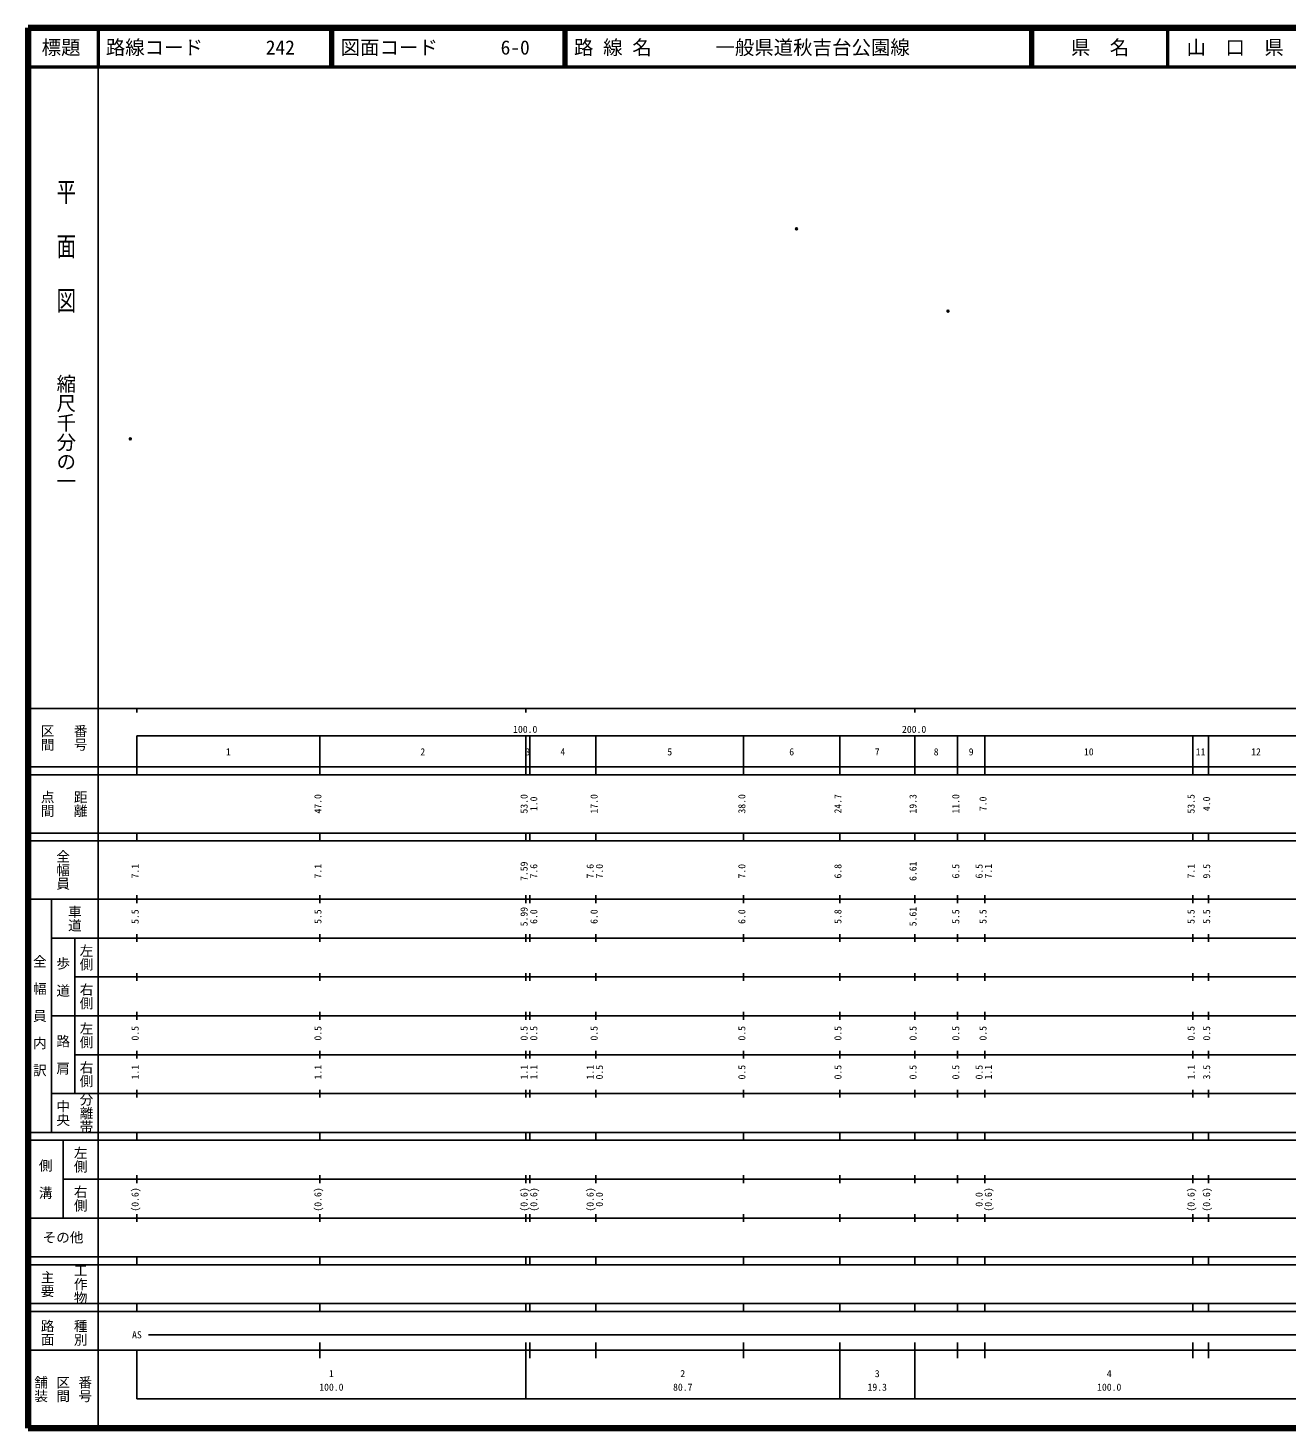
# Model space of a CAD drawing. Units: millimetres on the paper. Extents: x 40 to 680, y 20 to 380.
# Drawn here: x 40 to 363.7, y 20 to 380 of the extents above; entities that cross this region are included whole.
import ezdxf
from ezdxf.enums import TextEntityAlignment as Align

# ---------------------------------------------------------------- set-up
doc = ezdxf.new("R2010")
doc.units = ezdxf.units.MM
doc.header["$PDMODE"] = 32
doc.header["$PDSIZE"] = 0.5
doc.layers.add('M-OTRS', color=6, linetype='Continuous')
doc.layers.add('M-TTL-TXT', color=7, linetype='Continuous')
for name, color, linetype, lineweight in [('M-TTL', 2, 'Continuous', 140), ('M-TTL-BAND', 7, 'Continuous', 25), ('M-TTL-LINE', 7, 'Continuous', 50)]:
    doc.layers.add(name, color=color, linetype=linetype, lineweight=lineweight)
doc.styles.add('@ＭＳ ゴシック', font='')
doc.styles.add('ＭＳ ゴシック', font='')
doc.styles.get('@ＭＳ ゴシック').set_extended_font_data('@MS Gothic')
doc.styles.get('ＭＳ ゴシック').set_extended_font_data('MS Gothic')

msp = doc.modelspace()

# ---------------------------------------------------------------- linework, layer by layer
at = {"layer": 'M-OTRS'}
for p in [(237.593, 328.386), (276.554, 307.212), (66.306, 274.324)]:
    msp.add_point(p, dxfattribs=at)
at = {"layer": 'M-TTL'}
for p, q in [((40, 380), (40, 20)), ((680, 380), (40, 380)), ((40, 20), (680, 20))]:
    msp.add_line(p, q, dxfattribs=at)
at = {"layer": 'M-TTL-BAND'}
for p, q in [((58, 370), (58, 20)), ((40, 205), (579, 205)), ((68, 205), (68, 204)), ((168, 205), (168, 204)), ((268, 205), (268, 204)), ((68, 198), (579, 198)), ((68, 198), (68, 188)), ((115, 188), (115, 198)), ((168, 188), (168, 198)), ((169, 188), (169, 198)), ((186, 188), (186, 198)), ((224, 188), (224, 198)), ((248.7, 188), (248.7, 198)), ((268, 188), (268, 198)), ((279, 188), (279, 198)), ((286, 188), (286, 198)), ((339.5, 188), (339.5, 198)), ((343.5, 188), (343.5, 198)), ((40, 190), (579, 190)), ((40, 188), (579, 188)), ((40, 173), (579, 173)), ((68, 171), (68, 173)), ((115, 171), (115, 173)), ((168, 171), (168, 173)), ((169, 171), (169, 173)), ((186, 171), (186, 173)), ((224, 171), (224, 173)), ((248.7, 171), (248.7, 173)), ((268, 171), (268, 173)), ((279, 171), (279, 173)), ((286, 171), (286, 173)), ((339.5, 171), (339.5, 173)), ((343.5, 171), (343.5, 173)), ((40, 171), (579, 171)), ((40, 156), (579, 156)), ((46, 96), (46, 156)), ((68, 155), (68, 157)), ((115, 155), (115, 157)), ((168, 155), (168, 157)), ((169, 155), (169, 157)), ((186, 155), (186, 157)), ((224, 155), (224, 157)), ((248.7, 155), (248.7, 157)), ((268, 155), (268, 157)), ((279, 155), (279, 157)), ((286, 155), (286, 157)), ((339.5, 155), (339.5, 157)), ((343.5, 155), (343.5, 157)), ((46, 146), (579, 146)), ((52, 146), (52, 106)), ((68, 145), (68, 147)), ((115, 145), (115, 147)), ((168, 145), (168, 147)), ((169, 145), (169, 147)), ((186, 145), (186, 147)), ((224, 145), (224, 147)), ((248.7, 145), (248.7, 147)), ((268, 145), (268, 147)), ((279, 145), (279, 147)), ((286, 145), (286, 147)), ((339.5, 145), (339.5, 147)), ((343.5, 145), (343.5, 147)), ((68, 135), (68, 137)), ((115, 135), (115, 137)), ((168, 135), (168, 137)), ((169, 135), (169, 137)), ((186, 135), (186, 137)), ((224, 135), (224, 137)), ((248.7, 135), (248.7, 137)), ((268, 135), (268, 137)), ((279, 135), (279, 137)), ((286, 135), (286, 137)), ((339.5, 135), (339.5, 137)), ((343.5, 135), (343.5, 137)), ((52, 136), (579, 136)), ((46, 126), (579, 126)), ((68, 125), (68, 127)), ((115, 125), (115, 127)), ((168, 125), (168, 127)), ((169, 125), (169, 127)), ((186, 125), (186, 127)), ((224, 125), (224, 127)), ((248.7, 125), (248.7, 127)), ((268, 125), (268, 127)), ((279, 125), (279, 127)), ((286, 125), (286, 127)), ((339.5, 125), (339.5, 127)), ((343.5, 125), (343.5, 127)), ((52, 116), (579, 116)), ((68, 115), (68, 117)), ((115, 115), (115, 117)), ((168, 115), (168, 117)), ((169, 115), (169, 117)), ((186, 115), (186, 117)), ((224, 115), (224, 117)), ((248.7, 115), (248.7, 117)), ((268, 115), (268, 117)), ((279, 115), (279, 117)), ((286, 115), (286, 117)), ((339.5, 115), (339.5, 117)), ((343.5, 115), (343.5, 117)), ((46, 106), (579, 106)), ((68, 105), (68, 107)), ((115, 105), (115, 107)), ((168, 105), (168, 107)), ((169, 105), (169, 107)), ((186, 105), (186, 107)), ((224, 105), (224, 107)), ((248.7, 105), (248.7, 107)), ((268, 105), (268, 107)), ((279, 105), (279, 107)), ((286, 105), (286, 107)), ((339.5, 105), (339.5, 107)), ((343.5, 105), (343.5, 107)), ((40, 96), (579, 96)), ((40, 94), (579, 94)), ((49, 94), (49, 74)), ((68, 94), (68, 96)), ((115, 94), (115, 96)), ((168, 94), (168, 96)), ((169, 94), (169, 96)), ((186, 94), (186, 96)), ((224, 94), (224, 96)), ((248.7, 94), (248.7, 96)), ((268, 94), (268, 96)), ((279, 94), (279, 96)), ((286, 94), (286, 96)), ((339.5, 94), (339.5, 96)), ((343.5, 94), (343.5, 96)), ((49, 84), (579, 84)), ((68, 83), (68, 85)), ((115, 83), (115, 85)), ((168, 83), (168, 85)), ((169, 83), (169, 85)), ((186, 83), (186, 85)), ((224, 83), (224, 85)), ((248.7, 83), (248.7, 85)), ((268, 83), (268, 85)), ((279, 83), (279, 85)), ((286, 83), (286, 85)), ((339.5, 83), (339.5, 85)), ((343.5, 83), (343.5, 85)), ((40, 74), (579, 74)), ((68, 73), (68, 75)), ((115, 73), (115, 75)), ((168, 73), (168, 75)), ((169, 73), (169, 75)), ((186, 73), (186, 75)), ((224, 73), (224, 75)), ((248.7, 73), (248.7, 75)), ((268, 73), (268, 75)), ((279, 73), (279, 75)), ((286, 73), (286, 75)), ((339.5, 73), (339.5, 75)), ((343.5, 73), (343.5, 75)), ((40, 64), (579, 64)), ((40, 62), (579, 62)), ((68, 62), (68, 64)), ((115, 62), (115, 64)), ((168, 62), (168, 64)), ((169, 62), (169, 64)), ((186, 62), (186, 64)), ((224, 62), (224, 64)), ((248.7, 62), (248.7, 64)), ((268, 62), (268, 64)), ((279, 62), (279, 64)), ((286, 62), (286, 64)), ((339.5, 62), (339.5, 64)), ((343.5, 62), (343.5, 64)), ((40, 52), (579, 52)), ((68, 50), (68, 52)), ((115, 50), (115, 52)), ((168, 50), (168, 52)), ((169, 50), (169, 52)), ((186, 50), (186, 52)), ((224, 50), (224, 52)), ((248.7, 50), (248.7, 52)), ((268, 50), (268, 52)), ((279, 50), (279, 52)), ((286, 50), (286, 52)), ((339.5, 50), (339.5, 52)), ((343.5, 50), (343.5, 52)), ((40, 50), (579, 50)), ((71, 44), (565, 44)), ((40, 40), (579, 40)), ((68, 40), (68, 27.5)), ((115, 38), (115, 42)), ((168, 27.5), (168, 42)), ((169, 38), (169, 42)), ((186, 38), (186, 42)), ((224, 38), (224, 42)), ((248.7, 27.5), (248.7, 42)), ((268, 27.5), (268, 42)), ((279, 38), (279, 42)), ((286, 38), (286, 42)), ((339.5, 38), (339.5, 42)), ((343.5, 38), (343.5, 42)), ((68, 27.5), (579, 27.5))]:
    msp.add_line(p, q, dxfattribs=at)
at = {"layer": 'M-TTL-LINE'}
for p, q in [((58, 380), (58, 370)), ((117.75, 380), (117.75, 370)), ((118.25, 380), (118.25, 370)), ((177.75, 380), (177.75, 370)), ((178.25, 380), (178.25, 370)), ((297.75, 380), (297.75, 370)), ((298.25, 380), (298.25, 370)), ((333, 380), (333, 370)), ((40, 370), (680, 370))]:
    msp.add_line(p, q, dxfattribs=at)

# ---------------------------------------------------------------- texts
at = {"layer": 'M-TTL-BAND', "style": '@ＭＳ ゴシック', "width": 1.4}
msp.add_text('平  面  図', height=3.666, rotation=270, dxfattribs=at).set_placement((49.777, 306.475), align=Align.MIDDLE_RIGHT)
at = {"layer": 'M-TTL-BAND', "style": '@ＭＳ ゴシック'}
msp.add_text('縮尺千分の一', height=3.666, rotation=270, dxfattribs=at).set_placement((49.777, 261.03), align=Align.MIDDLE_RIGHT)
for s, p in [('区間', (45, 197.5)), ('番号', (53.5, 197.5)), ('点間', (45, 180.5)), ('距離', (53.5, 180.5)), ('全幅員', (49, 163.5)), ('車道', (52, 151)), ('左側', (55, 141)), ('全\u3000幅\u3000員\u3000内\u3000訳', (43, 126)), ('歩\u3000道', (49, 136)), ('右側', (55, 131)), ('左側', (55, 121)), ('路\u3000肩', (49, 116)), ('右側', (55, 111)), ('分離帯', (55, 101)), ('中央', (49, 101)), ('左側', (53.5, 89)), ('側\u3000溝', (44.5, 84)), ('右側', (53.5, 79)), ('工作物', (53.5, 57)), ('主要', (45, 57)), ('路面', (45, 44.5)), ('種別', (53.5, 44.5)), ('舗装', (43.333, 30)), ('区間', (49, 30)), ('番号', (54.667, 30))]:
    msp.add_text(s, height=2.566, rotation=270, dxfattribs=at).set_placement(p, align=Align.MIDDLE_CENTER)
at = {"layer": 'M-TTL-BAND', "style": 'ＭＳ ゴシック'}
for s, p in [('100.0', (167.844, 198.195)), ('200.0', (267.844, 198.195)), ('1', (91.5, 192.405)), ('2', (141.5, 192.405)), ('3', (168.5, 192.405)), ('4', (177.5, 192.405)), ('5', (205, 192.405)), ('6', (236.35, 192.405)), ('7', (258.35, 192.405)), ('8', (273.5, 192.405)), ('9', (282.5, 192.405)), ('10', (312.75, 192.405)), ('11', (341.5, 192.405)), ('12', (355.75, 192.405)), ('AS', (68, 42.5)), ('1', (118, 32.523)), ('2', (208.35, 32.523)), ('3', (258.35, 32.523)), ('4', (318, 32.523)), ('100.0', (118, 29.033)), ('80.7', (208.35, 29.033)), ('19.3', (258.35, 29.033)), ('100.0', (318, 29.033))]:
    msp.add_text(s, height=1.833, dxfattribs=at).set_placement(p, align=Align.BOTTOM_CENTER)
for s, p in [('47.0', (116, 180.5)), ('53.0', (169, 180.5)), ('1.0', (171.5, 180.5)), ('17.0', (187, 180.5)), ('38.0', (225, 180.5)), ('24.7', (249.7, 180.5)), ('19.3', (269, 180.5)), ('11.0', (280, 180.5)), ('7.0', (287, 180.5)), ('53.5', (340.5, 180.5)), ('4.0', (344.5, 180.5)), ('7.1', (69, 163.174)), ('7.1', (116, 163.174)), ('7.59', (169, 163.174)), ('7.6', (171.5, 163.174)), ('7.6', (186, 163.174)), ('7.0', (188.37, 163.174)), ('7.0', (225, 163.174)), ('6.8', (249.7, 163.174)), ('6.61', (269, 163.174)), ('6.5', (280, 163.174)), ('6.5', (286, 163.174)), ('7.1', (288.37, 163.174)), ('7.1', (340.5, 163.174)), ('9.5', (344.5, 163.174)), ('5.5', (69, 151.5)), ('5.5', (116, 151.5)), ('5.99', (169, 151.5)), ('6.0', (171.5, 151.5)), ('6.0', (187, 151.5)), ('6.0', (225, 151.5)), ('5.8', (249.7, 151.5)), ('5.61', (269, 151.5)), ('5.5', (280, 151.5)), ('5.5', (287, 151.5)), ('5.5', (340.5, 151.5)), ('5.5', (344.5, 151.5)), ('0.5', (69, 121.5)), ('0.5', (116, 121.5)), ('0.5', (169, 121.5)), ('0.5', (171.5, 121.5)), ('0.5', (187, 121.5)), ('0.5', (225, 121.5)), ('0.5', (249.7, 121.5)), ('0.5', (269, 121.5)), ('0.5', (280, 121.5)), ('0.5', (287, 121.5)), ('0.5', (340.5, 121.5)), ('0.5', (344.5, 121.5)), ('1.1', (69, 111.5)), ('1.1', (116, 111.5)), ('1.1', (169, 111.5)), ('1.1', (171.5, 111.5)), ('1.1', (186, 111.5)), ('0.5', (188.37, 111.5)), ('0.5', (225, 111.5)), ('0.5', (249.7, 111.5)), ('0.5', (269, 111.5)), ('0.5', (280, 111.5)), ('0.5', (286, 111.5)), ('1.1', (288.37, 111.5)), ('1.1', (340.5, 111.5)), ('3.5', (344.5, 111.5)), ('(0.6)', (69, 78.764)), ('(0.6)', (116, 78.764)), ('(0.6)', (169, 78.764)), ('(0.6)', (171.5, 78.764)), ('(0.6)', (186, 78.764)), ('0.0', (188.37, 78.764)), ('0.0', (286, 78.764)), ('(0.6)', (288.37, 78.764)), ('(0.6)', (340.5, 78.764)), ('(0.6)', (344.5, 78.764))]:
    msp.add_text(s, height=1.833, rotation=90, dxfattribs=at).set_placement(p, align=Align.BOTTOM_CENTER)
msp.add_text('その他', height=2.566, dxfattribs=at).set_placement((49, 69), align=Align.MIDDLE_CENTER)
at = {"layer": 'M-TTL-TXT', "style": 'ＭＳ ゴシック'}
for s, p in [('標題', (48.5, 375)), ('県\u3000名', (315.625, 375)), ('山\u3000口\u3000県', (350.375, 375))]:
    msp.add_text(s, height=3.666, dxfattribs=at).set_placement(p, align=Align.MIDDLE_CENTER)
for s, p in [('路線コード', (60, 375)), ('242', (101.142, 375)), ('図面コード', (120.38, 375)), ('6-0', (161.521, 375)), ('路 線 名', (180.38, 375)), ('一般県道秋吉台公園線', (216.734, 375))]:
    msp.add_text(s, height=3.666, dxfattribs=at).set_placement(p, align=Align.MIDDLE_LEFT)

doc.saveas('drawing.dxf')
